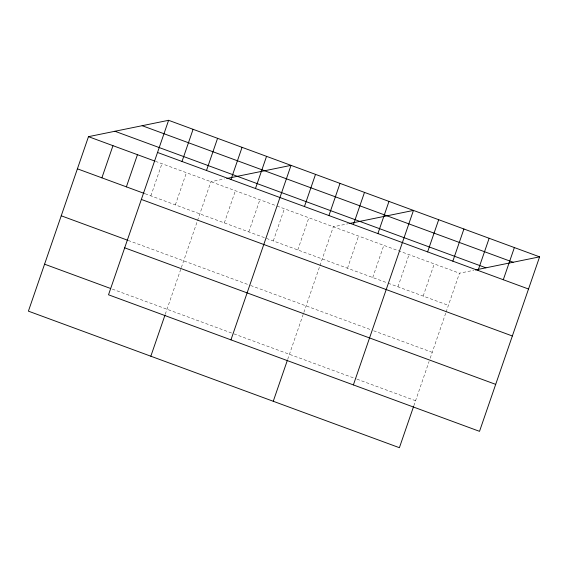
<?xml version="1.0" encoding="UTF-8"?>
<svg xmlns="http://www.w3.org/2000/svg" width="568" height="568" viewBox="0 0 568 568"><rect width="100%" height="100%" fill="white"/><g stroke="black" fill="none" stroke-linecap="round" stroke-linejoin="round"><path stroke-width="0.43" stroke-dasharray="2.84 2.13" d="M150.861 195.861L161.937 163.698M175.349 204.87L186.425 172.707M165.267 314.274L181.078 268.359M181.362 267.528L197.238 221.435M197.522 220.597L210.913 181.717L224.509 178.941M224.324 222.897L235.4 190.734M248.805 231.907L259.881 199.744M273.293 240.924L284.369 208.754M297.781 249.934L308.857 217.771M287.699 359.338L319.663 266.498M319.954 265.654L333.338 226.781L348.447 223.7M347.495 268.231L358.571 236.068M372.722 277.518L383.798 245.355M397.948 286.804L409.024 254.634M423.174 296.091L434.25 263.921M413.838 405.765L429.074 361.518M430.225 358.181L445.802 312.925M446.093 312.08L459.484 273.208L473.833 270.276M155.412 161.291L276.204 205.751M277.021 206.049L459.484 273.208M145.152 193.759L387.369 282.907M388.185 283.212L448.408 305.371M128.162 240.427L249.778 285.186M250.594 285.484L370.386 329.575M373.637 330.775L432.234 352.337M112.315 289.112L233.114 333.572M233.931 333.877L356.164 378.863M356.974 379.161L415.57 400.731"/><path stroke-width="0.85" d="M168.604 120.302L108.516 294.792L479.52 431.339L539.6 256.85L168.604 120.302L88.48 136.661L28.4 311.15L399.396 447.698L413.547 406.603M101.892 177.834L112.968 145.671M126.38 186.851L137.456 154.681M182.008 161.482L193.084 129.312M206.496 170.492L217.572 138.329M150.832 356.207L164.983 315.112M230.984 179.502L242.06 147.339M255.472 188.519L266.548 156.349M230.949 339.856L291.029 165.366L226.774 178.48M304.441 206.539L315.517 174.376M328.929 215.556L340.005 183.386M273.258 401.271L287.408 360.176M353.41 224.566L364.486 192.403M377.897 233.576L388.974 201.413M353.381 384.912L413.461 210.423L349.206 223.543M427.612 251.88L438.688 219.709M452.838 261.159L463.914 228.996M478.071 270.446L489.147 238.283M503.298 279.733L514.374 247.57M475.345 269.97L539.6 256.85M142.163 125.698L513.16 262.253M114.921 131.258L485.917 267.812M157.528 152.465L528.524 289.02M88.48 136.661L154.595 160.992M77.404 168.824L144.336 193.461M141.354 199.439L512.35 335.986M61.237 215.79L127.346 240.122M124.69 247.826L495.694 384.373M44.574 264.184L110.682 288.516"/></g></svg>
